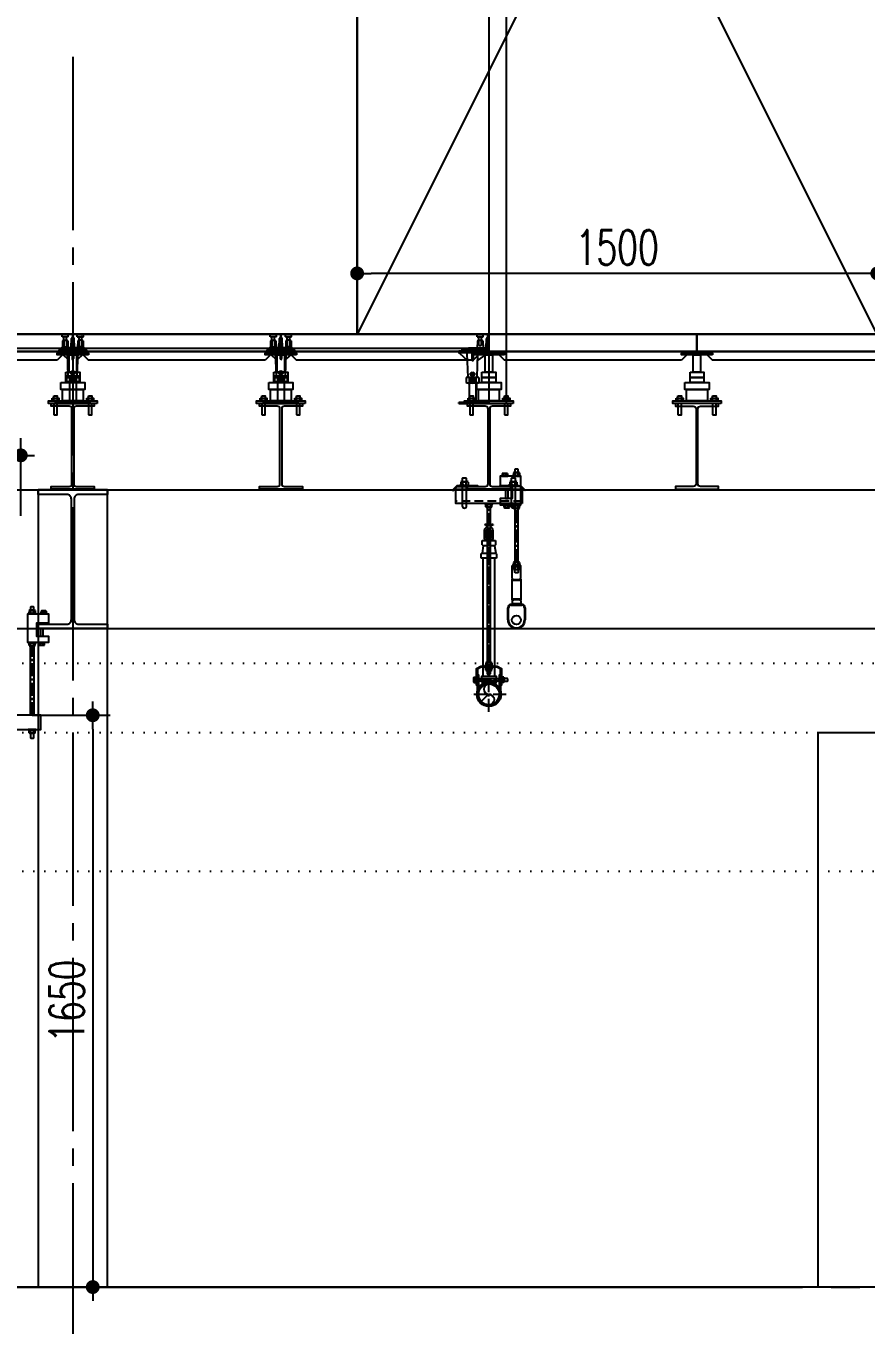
# Model space of a CAD drawing. Header units: millimetres. Extents: x -192235 to 515711, y 45168 to 947868.
# Drawn here: x 164665 to 167088, y 463840 to 467589 of the extents above; entities that cross this region are included whole.
import ezdxf
from ezdxf.enums import TextEntityAlignment as Align

# ---------------------------------------------------------------- set-up
doc = ezdxf.new("R2010")
doc.units = ezdxf.units.MM
doc.header["$LTSCALE"] = 1000
doc.header["$PDMODE"] = 1
for name, pattern in [('CENTER2', [1.125, 0.75, -0.125, 0.125, -0.125]), ('DOT2', [3.175, 0, -3.175]), ('HIDDEN', [0.375, 0.25, -0.125]), ('TPH12-SEC-@20-1$0$CENTERK0', [0.65, 0.5, -0.05, 0.05, -0.05]), ('TPH12-SEC-@20-1$0$CENTERK5', [6.916, 6.667, -0.083, 0.083, -0.083])]:
    doc.linetypes.add(name, pattern=pattern)
for name, color, linetype in [('0-LEVEL LINE', 4, 'DOT2'), ('0-tool', 1, 'Continuous'), ('e-eq-TR', 130, 'Continuous'), ('FS-EQ', 10, 'Continuous'), ('FS-LINE', 10, 'Continuous'), ('FS-Support-1', 2, 'Continuous'), ('LED-Light-L25', 7, 'Continuous'), ('LIGHTING', 2, 'Continuous'), ('LIGHTING-W', 7, 'Continuous'), ('M-DIM', 1, 'Continuous'), ('MOVE-IN', 220, 'Continuous'), ('SM-SEC-Cm$0$SUPPORT', 2, 'Continuous'), ('SUPPORT', 2, 'Continuous'), ('TPH12-SEC-@20-1$0$H-SIN', 252, 'TPH12-SEC-@20-1$0$CENTERK5'), ('TPH12-SEC-@20-1$0$KABE1', 252, 'Continuous'), ('TPH12-SEC-@20-1$0$PT', 252, 'Continuous'), ('TPH12-SEC-@20-1$0$SIAGE1', 252, 'Continuous'), ('TPH12-SEC-@20-1$0$STEEL-NEDA', 252, 'Continuous'), ('TPH12-SEC-@20-1$0$STEEL2', 252, 'Continuous'), ('TPH12-SEC-@20-1$0$STEEL3', 252, 'Continuous'), ('TPH12-SEC-@20-1$0$フリーアクセス', 252, 'Continuous'), ('WY-J-D', 2, 'Continuous'), ('WY-J-U', 2, 'Continuous'), ('YCD-Xfa-Sec-24$0$Raised Floor', 1, 'Continuous')]:
    doc.layers.add(name, color=color, linetype=linetype)
doc.styles.add('aa-txt', font='simplex.shx', dxfattribs={"width": 0.7, "bigfont": 'chineset.shx'})
doc.styles.add('ROMAND', font='romand', dxfattribs={"height": 5})
doc.dimstyles.new('50-DIM', dxfattribs={"dimscale": 50, "dimtxt": 2, "dimasz": 0.8, "dimexe": 1, "dimexo": 1, "dimgap": 0.5, "dimtad": 1, "dimdec": 0, "dimdsep": 46, "dimtxsty": 'aa-txt', "dimblk": 'DOT', "dimcen": 5, "dimclrd": 256, "dimclre": 256, "dimclrt": 256, "dimadec": 0, "dimazin": 0, "dimtfac": 1, "dimtdec": 0, "dimtix": 1, "dimtmove": 2, "dimatfit": 3, "dimldrblk": 'DOT', "dimfxl": 1, "dimtolj": 1, "dimtzin": 0, "dimarcsym": 0})
doc.dimstyles.new('50-DIM-ct', dxfattribs={"dimscale": 50, "dimtxt": 2, "dimasz": 0.8, "dimexe": 1, "dimexo": 1, "dimgap": 0.5, "dimtad": 1, "dimdec": 0, "dimdsep": 46, "dimtxsty": 'aa-txt', "dimblk": 'DOT', "dimcen": 5, "dimclrd": 256, "dimclre": 256, "dimclrt": 256, "dimadec": 0, "dimazin": 0, "dimtfac": 1, "dimtdec": 0, "dimtix": 1, "dimtmove": 2, "dimatfit": 3, "dimldrblk": 'DOT', "dimfxl": 1, "dimtvp": 1, "dimtolj": 1, "dimtzin": 0, "dimarcsym": 0})

# ---------------------------------------------------------------- blocks, each defined once
blk = doc.blocks.new('TPH12-SEC-@20-1$0$ペデスタルA')
at = {"layer": 'TPH12-SEC-@20-1$0$フリーアクセス'}
for p, q in [((-30, 0), (-31, -1)), ((-14, 0), (-30, 0)), ((-13, -1), (-14, 0)), ((0, -10), (0, 0)), ((13, -1), (14, 0)), ((14, 0), (30, 0)), ((30, 0), (31, -1)), ((-31, -8), (-31, -1)), ((-13, -1), (-31, -1)), ((-13, -8), (-31, -8)), ((-29.6, -19.9), (-30, -38.5)), ((-27.6, -18), (-16.4, -18)), ((-26, -10.5), (-25.6, -10)), ((-26, -18), (-26, -10.5)), ((-26, -18), (-26, -36)), ((-26, -36), (-25.1, -36.9)), ((-25.6, -10), (-25.6, -8.4)), ((-25.1, -36.9), (-25.1, -40)), ((-25.1, -36.9), (-18.9, -36.9)), ((-18, -36), (-18.9, -36.9)), ((-18.9, -36.9), (-18.9, -40)), ((-18.5, -10), (-18.5, -8.4)), ((-18, -10.5), (-18.5, -10)), ((-18, -18), (-18, -10.5)), ((-18, -18), (-18, -36)), ((-14.4, -19.9), (-14, -38.5)), ((-13, -8), (-13, -1)), ((-4.7, -39), (-3.6, -12.9)), ((4.7, -39), (3.6, -12.9)), ((13, -8), (13, -1)), ((13, -1), (31, -1)), ((13, -8), (31, -8)), ((14.4, -19.9), (14, -38.5)), ((27.6, -18), (16.4, -18)), ((18, -10.5), (18.4, -10)), ((18, -18), (18, -10.5)), ((18, -18), (18, -36)), ((18, -36), (18.9, -36.9)), ((18.4, -10), (18.4, -8.4)), ((25.1, -36.9), (18.9, -36.9)), ((18.9, -36.9), (18.9, -40)), ((26, -36), (25.1, -36.9)), ((25.1, -36.9), (25.1, -40)), ((25.6, -10), (25.6, -8.4)), ((26, -10.5), (25.6, -10)), ((26, -18), (26, -10.5)), ((26, -18), (26, -36)), ((29.6, -19.9), (30, -38.5)), ((31, -8), (31, -1)), ((-40, -46), (-40, -49)), ((40, -46), (-40, -46)), ((-40, -47), (40, -47)), ((38, -51), (-38, -51)), ((-37.7, -51.2), (-15.1, -71.7)), ((35.5, -43), (-35.5, -43)), ((-35.5, -43), (-35.5, -45)), ((-35.5, -45), (-33.5, -45)), ((-33.5, -41), (-33.5, -45)), ((32.5, -40), (-32.5, -40)), ((32.5, -46), (-32.5, -46)), ((-24.1, -41), (-19.9, -41)), ((-13, -122), (-15.4, -52.9)), ((-15.3, -46), (-15.1, -44.2)), ((-15.3, -46), (-8.3, -46)), ((-9.4, -43.4), (-14.2, -43.4)), ((-8.3, -46), (-8.5, -44.2)), ((-2, -53), (-2, -71)), ((-1, -45), (-1, -43)), ((-1, -45), (1, -45)), ((1, -45), (1, -43)), ((2, -53), (2, -71)), ((13, -122), (15.4, -52.9)), ((38, -51), (15.1, -71.7)), ((24.1, -41), (19.9, -41)), ((33.5, -45), (33.5, -41)), ((35.5, -45), (33.5, -45)), ((35.5, -43), (35.5, -45)), ((40, -49), (40, -46)), ((8.7, -112), (-8.6, -112)), ((-5, -109.1), (0, -106.3)), ((-5, -114.9), (-5, -109.1)), ((0, -106.3), (5, -109.1)), ((5, -109.1), (5, -114.9)), ((-18.5, -122), (-18.5, -136.5)), ((18.5, -122), (-18.5, -122)), ((-15.9, -138), (-18.5, -136.5)), ((15.9, -138), (-15.9, -138)), ((-9.5, -122), (-9.5, -136.4)), ((-9.5, -138), (-9.5, -193.8)), ((-9, -130), (8.9, -130)), ((0, -117.8), (-5, -114.9)), ((-5, -127.1), (0, -124.3)), ((-5, -132.9), (-5, -127.1)), ((0, -135.8), (-5, -132.9)), ((5, -114.9), (0, -117.8)), ((0, -124.3), (5, -127.1)), ((5, -132.9), (0, -135.8)), ((5, -127.1), (5, -132.9)), ((9.5, -122), (9.5, -136.4)), ((9.5, -138), (9.5, -193.8)), ((15.9, -138), (18.5, -136.5)), ((18.5, -122), (18.5, -136.5)), ((-50, -200), (-50, -196.8)), ((-50, -196.8), (50, -196.8)), ((50, -200), (-50, -200)), ((-12.5, -196.8), (-9.5, -193.8)), ((9.5, -193.8), (-9.5, -193.8)), ((12.5, -196.8), (9.5, -193.8)), ((50, -200), (50, -196.8))]:
    blk.add_line(p, q, dxfattribs=at)
for centre in [(0, -112), (0, -130)]:
    blk.add_circle(centre, 4.98, dxfattribs=at)
for centre, radius, start, end in [((-27.6, -20), 2, 90, 178.5), ((-26, -8.4), 0.4, 0, 90), ((-18.1, -8.4), 0.4, 90, 180), ((-16.4, -20), 2, 1.5, 90), ((-0.6, -13), 3, 90, 177.5), ((0.6, -13), 3, 2.5, 90), ((16.4, -20), 2, 90, 178.5), ((18.1, -8.4), 0.4, 0, 90), ((25.9, -8.4), 0.4, 90, 180), ((27.6, -20), 2, 1.5, 90), ((-38, -49), 2, 180, 270), ((-38.4, -52), 1, 47.9554, 82.0191), ((-32.5, -41), 1, 90, 180), ((-32.5, -45), 1, 180, 270), ((-31.5, -38.5), 1.5, 270, 358.5), ((-24.1, -40), 1, 180.5, 270), ((-19.9, -40), 1, 270, 359.5), ((-17.4, -53), 2, 2, 90), ((-14.2, -44.3), 0.9, 90, 175), ((-15.7, -72.4), 1, 2, 47.9554), ((-12.5, -38.5), 1.5, 181.5, 270), ((-9.4, -44.3), 0.9, 5, 90), ((-5.7, -39), 1, 270, 357.5), ((-4, -53), 2, 0, 90), ((0, -71), 2, 180, 270), ((0, -71), 2, 270, 0), ((4, -53), 2, 90, 180), ((5.7, -39), 1, 182.5, 270), ((12.5, -38.5), 1.5, 270, 358.5), ((15.7, -72.4), 1, 132.0446, 178), ((17.4, -53), 2, 90, 178), ((19.9, -40), 1, 180.5, 270), ((24.1, -40), 1, 270, 359.5), ((31.5, -38.5), 1.5, 181.5, 270), ((32.5, -41), 1, 0, 90), ((32.5, -45), 1, 270, 0), ((38, -49), 2, 270, 0), ((-14, -131), 7.03, 270, 309.8217), ((0, -109.5), 28.5, 250.5288, 289.4712), ((14, -131), 7.03, 230.1783, 270)]:
    blk.add_arc(centre, radius, start, end, dxfattribs=at)
blk = doc.blocks.new('TPH12-SEC-@20-1$0$ペデスタルB')
at = {"layer": 'TPH12-SEC-@20-1$0$フリーアクセス'}
for p, q in [((-31, -1), (-30, 0)), ((-30, 0), (-14, 0)), ((-14, 0), (-13, -1)), ((-31, -1), (-13, -1)), ((-31, -8), (-31, -1)), ((-31, -8), (-13, -8)), ((-29.6, -19.9), (-30.4, -39)), ((-16.4, -18), (-27.6, -18)), ((-26, -10.5), (-25.5, -10)), ((-26, -32), (-26, -10.5)), ((-25, -33), (-26, -32)), ((-25.5, -10), (-25.5, -8.4)), ((-25, -33), (-19, -33)), ((-18, -32), (-19, -33)), ((-18.4, -10), (-18.4, -8.4)), ((-18, -10.5), (-18.4, -10)), ((-18, -32), (-18, -10.5)), ((-14.4, -19.9), (-13.6, -39)), ((-13, -8), (-13, -1)), ((-4.7, -39), (-3.6, -12.9)), ((0, -42.6), (0, 0)), ((0, 0), (3.2, 0)), ((0, -40), (0, -0.5)), ((3.2, 0), (3.2, -42.6)), ((-84, -49), (-84, -52)), ((3.2, -49), (-84, -49)), ((3.2, -50), (-84, -50)), ((1.2, -54), (-82.2, -54)), ((-81.7, -54.2), (-59.1, -74.7)), ((-3.2, -45.8), (-76.8, -45.8)), ((-76.8, -49), (-76.8, -45.8)), ((-76.8, -49), (-3.3, -49)), ((-57, -125), (-59.4, -55.9)), ((-46, -56), (-46, -74)), ((-42, -56), (-42, -74)), ((-31, -125), (-28.6, -55.9)), ((1.2, -54), (-28.9, -74.7)), ((3.2, -52), (3.2, -49)), ((-49, -112.1), (-44, -109.2)), ((-49, -117.9), (-49, -112.1)), ((-44, -109.2), (-39, -112.1)), ((-39, -112.1), (-39, -117.9)), ((-62.5, -125), (-62.5, -139.5)), ((-25.5, -125), (-62.5, -125)), ((-59.9, -141), (-62.5, -139.5)), ((-28.1, -141), (-59.9, -141)), ((-53.5, -125), (-53.5, -139.4)), ((-53.5, -141), (-53.5, -193.8)), ((-53, -133), (-35.1, -133)), ((-35.3, -115), (-52.6, -115)), ((-44, -120.7), (-49, -117.9)), ((-49, -130.1), (-44, -127.2)), ((-49, -135.9), (-49, -130.1)), ((-44, -138.7), (-49, -135.9)), ((-39, -117.9), (-44, -120.7)), ((-44, -127.2), (-39, -130.1)), ((-39, -135.9), (-44, -138.7)), ((-39, -130.1), (-39, -135.9)), ((-34.5, -125), (-34.5, -139.4)), ((-34.5, -141), (-34.5, -193.8)), ((-28.1, -141), (-25.5, -139.5)), ((-25.5, -125), (-25.5, -139.5)), ((-84, -200), (-84, -196.8)), ((3.2, -196.8), (-84, -196.8)), ((-84, -200), (3.2, -200)), ((-56.5, -196.8), (-53.5, -193.8)), ((-53.5, -193.8), (-34.5, -193.8)), ((-31.5, -196.8), (-34.5, -193.8)), ((3.2, -200), (3.2, -196.8))]:
    blk.add_line(p, q, dxfattribs=at)
blk.add_lwpolyline([(-4, -40), (-56, -40), (-56, -46), (-4, -46)], close=True, dxfattribs=at)
for centre in [(-44, -115), (-44, -133)]:
    blk.add_circle(centre, 4.98, dxfattribs=at)
for centre, radius, start, end in [((-27.6, -20), 2, 90, 177.5), ((-25.9, -8.4), 0.4, 0, 90), ((-18, -8.4), 0.4, 90, 180), ((-16.4, -20), 2, 2.5, 90), ((-0.6, -13), 3, 90, 177.5), ((-82, -52), 2, 180, 270), ((-82.4, -55), 1, 47.9554, 82.0191), ((-72.5, -75.4), 1, 2, 47.9554), ((-61.4, -56), 2, 2, 90), ((-48, -56), 2, 0, 90), ((-44, -74), 2, 180, 270), ((-44, -74), 2, 270, 0), ((-40, -56), 2, 90, 180), ((-31.4, -39), 1, 270, 357.5), ((-28.3, -75.4), 1, 132.0446, 178), ((-26.6, -56), 2, 90, 178), ((-12.6, -39), 1, 182.5, 270), ((-5.7, -39), 1, 270, 357.5), ((-3.2, -42.6), 3.2, 270, 0), ((-3.2, -42.6), 6.4, 270, 0), ((1.2, -52), 2, 270, 0), ((-58, -134), 7.03, 270, 309.8217), ((-44, -112.5), 28.5, 250.5288, 289.4712), ((-30, -134), 7.03, 230.1783, 270)]:
    blk.add_arc(centre, radius, start, end, dxfattribs=at)
blk = doc.blocks.new('TPH12-SEC-@20-1')
at = {"layer": 'DEFPOINTS', "linetype": 'TPH12-SEC-@20-1$0$CENTERK0'}
blk.add_line((164800, 467500), (164800, 462400), dxfattribs=at)
at = {"layer": 'TPH12-SEC-@20-1$0$H-SIN'}
for p, q in [((83854.8, 466700), (201769.6, 466700)), ((84160.9, 463950), (201769.6, 463950))]:
    blk.add_line(p, q, dxfattribs=at)
at = {"layer": 'TPH12-SEC-@20-1$0$KABE1'}
blk.add_line((190390, 463950), (99610, 463950), dxfattribs=at)
at = {"layer": 'TPH12-SEC-@20-1$0$PT'}
for p, q in [((166000, 471200), (166000, 466500)), ((166050, 471200), (166050, 466500))]:
    blk.add_line(p, q, dxfattribs=at)
at = {"layer": 'TPH12-SEC-@20-1$0$SIAGE1'}
blk.add_line((166000, 466700), (162400, 466700), dxfattribs=at)
at = {"layer": 'TPH12-SEC-@20-1$0$STEEL-NEDA'}
for points in [[(164738, 466500), (164862, 466500), (164862, 466492), (164810.5, 466492, 0.414214), (164802.5, 466484), (164802.5, 466268, 0.414214), (164810.5, 466260), (164862, 466260), (164862, 466252), (164738, 466252), (164738, 466260), (164789.5, 466260, 0.414214), (164797.5, 466268), (164797.5, 466484, 0.414214), (164789.5, 466492), (164738, 466492)], [(165338, 466500), (165462, 466500), (165462, 466492), (165410.5, 466492, 0.414214), (165402.5, 466484), (165402.5, 466268, 0.414214), (165410.5, 466260), (165462, 466260), (165462, 466252), (165338, 466252), (165338, 466260), (165389.5, 466260, 0.414214), (165397.5, 466268), (165397.5, 466484, 0.414214), (165389.5, 466492), (165338, 466492)], [(165938, 466500), (166062, 466500), (166062, 466492), (166010.5, 466492, 0.414214), (166002.5, 466484), (166002.5, 466268, 0.414214), (166010.5, 466260), (166062, 466260), (166062, 466252), (165938, 466252), (165938, 466260), (165989.5, 466260, 0.414214), (165997.5, 466268), (165997.5, 466484, 0.414214), (165989.5, 466492), (165938, 466492)], [(166662, 466500), (166538, 466500), (166538, 466492), (166589.5, 466492, -0.414214), (166597.5, 466484), (166597.5, 466268, -0.414214), (166589.5, 466260), (166538, 466260), (166538, 466252), (166662, 466252), (166662, 466260), (166610.5, 466260, -0.414214), (166602.5, 466268), (166602.5, 466484, -0.414214), (166610.5, 466492), (166662, 466492)]]:
    blk.add_lwpolyline(points, format="xyb", close=True, dxfattribs=at)
at = {"layer": 'TPH12-SEC-@20-1$0$STEEL2'}
blk.add_lwpolyline([(164700, 466250), (164900, 466250), (164900, 466237), (164817, 466237, 0.414214), (164804, 466224), (164804, 465876, 0.414214), (164817, 465863), (164900, 465863), (164900, 465850), (164700, 465850), (164700, 465863), (164783, 465863, 0.414214), (164796, 465876), (164796, 466224, 0.414214), (164783, 466237), (164700, 466237)], format="xyb", close=True, dxfattribs=at)
at = {"layer": 'TPH12-SEC-@20-1$0$STEEL3'}
for p, q in [((160000, 466250), (175000, 466250)), ((160000, 465850), (175000, 465850))]:
    blk.add_line(p, q, dxfattribs=at)
blk.add_lwpolyline([(164700, 463950), (164900, 463950), (164900, 466250), (164700, 466250)], close=True, dxfattribs=at)
at = {"layer": 'TPH12-SEC-@20-1$0$フリーアクセス'}
blk.add_line((165996.8, 466658), (162400, 466658), dxfattribs=at)
for name, p in [('TPH12-SEC-@20-1$0$ペデスタルA', (164800, 466700)), ('TPH12-SEC-@20-1$0$ペデスタルA', (165400, 466700)), ('TPH12-SEC-@20-1$0$ペデスタルB', (165996.8, 466699.5))]:
    blk.add_blockref(name, p, dxfattribs=at)
blk = doc.blocks.new('_Dot')
at = {"color": 0, "linetype": 'ByBlock', "lineweight": -2}
blk.add_line((-0.5, 0), (-1, 0), dxfattribs=at)
at = {"color": 0, "linetype": 'ByBlock', "const_width": 0.5}
blk.add_lwpolyline([(-0.25, 0, 1), (0.25, 0, 1)], format="xyb", close=True, dxfattribs=at)
blk = doc.blocks.new('*D64')
at = {"layer": 'DEFPOINTS', "color": 0, "transparency": 16777216}
for p in [(165620, 467100), (167120, 467100), (165620, 466875)]:
    blk.add_point(p, dxfattribs=at)
at = {"layer": 'MOVE-IN', "lineweight": -2, "transparency": 16777216}
for p, q in [((165620, 467050), (165620, 466825)), ((167120, 467050), (167120, 466825)), ((167080, 466875), (165660, 466875))]:
    blk.add_line(p, q, dxfattribs=at)
at = {"layer": 'MOVE-IN', "lineweight": -2, "transparency": 16777216, "xscale": 40, "yscale": 40, "zscale": 40, "rotation": 180}
blk.add_blockref('_Dot', (165620, 466875), dxfattribs=at)
at = {"layer": 'MOVE-IN', "lineweight": -2, "transparency": 16777216, "xscale": 40, "yscale": 40, "zscale": 40}
blk.add_blockref('_Dot', (167120, 466875), dxfattribs=at)
at = {"layer": 'MOVE-IN', "transparency": 16777216, "insert": (166370, 466950), "char_height": 100, "attachment_point": 5, "style": 'aa-txt'}
blk.add_mtext('\\A1;1500', dxfattribs=at)
blk = doc.blocks.new('DOT')
at = {"color": 0}
blk.add_line((-1, 0), (1, 0), dxfattribs=at)
at = {"color": 3, "const_width": 0.5}
blk.add_lwpolyline([(-0.25, 0, 1), (0.25, 0, 1)], format="xyb", close=True, dxfattribs=at)
blk = doc.blocks.new('SP-H-1')
at = {"layer": 'FS-EQ'}
for p, q in [((-1.25, 5.5), (-1.25, 8.29)), ((-1.24, 8.35), (-0.45, 9.3)), ((-1.02, 6.2), (-1.24, 8.25)), ((-1.21, 9.66), (-1.21, 9.57)), ((-1.21, 9.66), (-1.13, 9.66)), ((-1.21, 9.57), (-1.13, 9.57)), ((-1.13, 9.66), (-1.13, 9.57)), ((-1.13, 9.63), (-1.13, 9.57)), ((-0.99, 9.62), (-0.77, 9.61)), ((-0.99, 9.62), (-0.99, 9.53)), ((-0.99, 9.53), (-0.77, 9.52)), ((-0.9, 8.07), (-0.9, 6.2)), ((-0.83, 9.7), (0.83, 9.7)), ((-0.3, 8.55), (-0.79, 7.9)), ((-0.77, 9.61), (-0.77, 9.52)), ((-0.62, 9.61), (-0.35, 9.61)), ((-0.62, 9.61), (-0.62, 9.52)), ((-0.62, 9.52), (-0.35, 9.52)), ((-0.35, 9.61), (-0.35, 9.52)), ((-0.32, 8.6), (0.32, 8.6)), ((-0.3, 8.55), (0.3, 8.55)), ((-0.25, 8.16), (-0.25, 6.4)), ((-0.14, 9.6), (-0.13, 9.66)), ((-0.14, 9.61), (0.14, 9.61)), ((-0.14, 9.61), (-0.14, 9.52)), ((-0.14, 9.52), (0.14, 9.52)), ((0.14, 9.6), (0.13, 9.66)), ((0.14, 9.61), (0.14, 9.52)), ((0.25, 8.16), (0.25, 6.4)), ((0.3, 8.55), (0.79, 7.9)), ((0.35, 9.61), (0.35, 9.52)), ((0.62, 9.61), (0.35, 9.61)), ((0.62, 9.52), (0.35, 9.52)), ((1.24, 8.35), (0.45, 9.3)), ((0.62, 9.61), (0.62, 9.52)), ((0.99, 9.62), (0.77, 9.61)), ((0.77, 9.61), (0.77, 9.52)), ((0.99, 9.53), (0.77, 9.52)), ((0.9, 8.1), (0.9, 6.2)), ((0.99, 9.62), (0.99, 9.53)), ((1.03, 6.2), (1.24, 8.25)), ((1.13, 9.66), (1.13, 9.57)), ((1.22, 9.66), (1.13, 9.66)), ((1.13, 9.63), (1.13, 9.57)), ((1.22, 9.57), (1.13, 9.57)), ((1.22, 9.66), (1.22, 9.57)), ((1.22, 9.6), (1.22, 9.57)), ((1.25, 5.5), (1.25, 8.29)), ((-1.9, 5.1), (1.9, 5.1)), ((-1.25, 5.5), (1.25, 5.5)), ((-1.02, 6.2), (1.03, 6.2)), ((-0.6, 5.5), (-0.6, 6.4)), ((-0.6, 6.4), (0.6, 6.4)), ((0.6, 5.5), (0.6, 6.4))]:
    blk.add_line(p, q, dxfattribs=at)
for centre, radius, start, end in [((-1.11, 8.29), 0.139, 157.0298, 197.1193), ((-0.93, 8.75), 0.955, 84.0829, 107.6622), ((-0.92, 9.1), 0.592, 87.634, 110.8646), ((-0.74, 9.01), 0.681, 107.7143, 125.0736), ((-0.75, 9.26), 0.433, 91.8537, 123.1257), ((-0.51, 7.64), 0.388, 136.5249, 182.9908), ((-0.83, 9.35), 0.347, 78.6251, 99.8563), ((-0.49, 9.38), 0.315, 104.4487, 153.9759), ((-0.6, 9.46), 0.226, 88.1263, 139.7268), ((-0.46, 9.49), 0.204, 100.0382, 141.9173), ((-0.56, 8.91), 0.784, 84.9677, 92.2638), ((2.27, 9.44), 2.72, 178.7323, 199.1653), ((-0.26, 9.6), 0.0861, 105.0543, 169.5675), ((-0.09, 9.48), 0.262, 131.7568, 170.5499), ((-0.23, 9.53), 0.161, 53.7998, 110.9693), ((-0.21, 9.56), 0.123, 53.4161, 115.819), ((0, 8.12), 0.254, 10.4828, 169.5172), ((-0.03, 8.43), 0.184, 139.0501, 221.9684), ((0.23, 9.53), 0.161, 69.0307, 126.2002), ((0.21, 9.56), 0.123, 64.181, 126.5839), ((0.03, 8.43), 0.184, 318.6569, 40.9499), ((0.09, 9.48), 0.262, 9.4501, 48.2432), ((0.26, 9.6), 0.0861, 10.4325, 74.9457), ((-2.27, 9.44), 2.72, 340.8347, 1.2677), ((0.56, 8.91), 0.784, 87.7362, 95.0323), ((0.46, 9.49), 0.204, 38.0827, 79.9618), ((0.49, 9.38), 0.315, 26.0241, 75.5513), ((0.6, 9.46), 0.226, 40.2732, 91.8737), ((0.83, 9.35), 0.347, 80.1437, 101.3749), ((0.75, 9.26), 0.433, 56.8743, 88.1463), ((0.51, 7.64), 0.388, 357.0092, 43.4751), ((0.93, 8.75), 0.955, 72.3378, 95.9171), ((0.92, 9.1), 0.592, 69.1354, 92.366), ((0.74, 9.01), 0.681, 54.9264, 72.2857), ((1.11, 8.29), 0.139, 342.8807, 22.9702), ((-1.24, 5.27), 0.303, 326.9119, 50.7686), ((1.33, 5.25), 0.371, 138.0713, 204.2482)]:
    blk.add_arc(centre, radius, start, end, dxfattribs=at)
at = {"layer": 'FS-LINE'}
for p, q in [((-1.9, 3.85), (-1.9, 5.1)), ((-1.9, 5.1), (1.9, 5.1)), ((-1.9, 3.85), (-1.65, 3.6)), ((1.9, 3.85), (1.65, 3.6)), ((1.9, 5.1), (1.9, 3.85)), ((-2.2, 1.25), (-1.95, 1.5)), ((-2.2, 0), (-2.2, 1.25)), ((2.2, 0), (-2.2, 0)), ((-1.65, 3.6), (-1.95, 1.5)), ((1.65, 3.6), (1.95, 1.5)), ((2.2, 1.25), (1.95, 1.5)), ((2.2, 1.25), (2.2, 0))]:
    blk.add_line(p, q, dxfattribs=at)
for points in [[(-1.95, 1.5), (1.95, 1.5)], [(1.65, 3.6), (-1.65, 3.6)]]:
    blk.add_lwpolyline(points, dxfattribs=at)
at = {"layer": 'FS-EQ', "style": 'ROMAND'}
blk.add_text('V27', height=0.35, rotation=180, dxfattribs=at).set_placement((0.01, 5.84), align=Align.MIDDLE)
blk = doc.blocks.new('Nut-M10')
for p, q in [((-10.9, 1.5), (-10.9, 0.5)), ((-8.7, 2.8), (-10.6, 2)), ((-10.4, 2), (10.4, 2)), ((-10.4, 0), (10.4, 0)), ((-8.7, 9.2), (-8.7, 2.8)), ((6.5, 10), (-6.5, 10)), ((-4.3, 9.2), (-4.3, 2.8)), ((4.3, 2.8), (4.3, 9.2)), ((8.7, 9.2), (8.7, 2.8)), ((8.7, 2.8), (10.6, 2)), ((10.9, 1.5), (10.9, 0.5))]:
    blk.add_line(p, q)
for centre, radius, start, end in [((-10.4, 1.5), 0.5, 90, 180), ((-10.4, 0.5), 0.5, 180, 270), ((-6.5, 6.7), 3.33, 49.441, 130.559), ((-6.5, 5.3), 3.33, 229.441, 310.559), ((0, -2.1), 12.1, 69.065, 110.935), ((0, 14.1), 12.1, 249.065, 290.935), ((6.5, 6.7), 3.33, 49.441, 130.559), ((6.5, 5.3), 3.33, 229.441, 310.559), ((10.4, 1.5), 0.5, 0, 90), ((10.4, 0.5), 0.5, 270, 0)]:
    blk.add_arc(centre, radius, start, end)
blk = doc.blocks.new('Nut-M8')
for p, q in [((-8.9, 1.2), (-8.9, 0.4)), ((-7.5, 2.2), (-8.7, 1.5)), ((-8.5, 1.6), (8.6, 1.6)), ((-8.5, 0), (8.6, 0)), ((-7.5, 7.3), (-7.5, 2.2)), ((5.6, 8), (-5.6, 8)), ((-3.8, 7.3), (-3.8, 2.2)), ((3.8, 2.2), (3.8, 7.3)), ((7.5, 7.3), (7.5, 2.2)), ((7.5, 2.2), (8.7, 1.5)), ((9, 1.2), (9, 0.4))]:
    blk.add_line(p, q)
for centre, radius, start, end in [((-8.5, 1.2), 0.4, 90, 180), ((-8.5, 0.4), 0.4, 180, 270), ((-5.6, 5), 3.03, 51.7868, 128.2132), ((-5.6, 4.6), 3.03, 231.7868, 308.2132), ((0, -3.2), 11.2, 70.3471, 109.6529), ((0, 12.8), 11.2, 250.3471, 289.6529), ((5.6, 5), 3.03, 51.7868, 128.2132), ((5.6, 4.6), 3.03, 231.7868, 308.2132), ((8.6, 1.2), 0.4, 0, 90), ((8.6, 0.4), 0.4, 270, 0)]:
    blk.add_arc(centre, radius, start, end)
blk = doc.blocks.new('Nut-M12')
for p, q in [((-13, 1.8), (-13, 0.6)), ((-10.4, 3.3), (-12.6, 2.3)), ((-12.4, 2.4), (12.4, 2.4)), ((-12.4, 0), (12.4, 0)), ((-10.4, 11), (-10.4, 3.3)), ((7.8, 12), (-7.8, 12)), ((-5.2, 11), (-5.2, 3.3)), ((5.2, 3.3), (5.2, 11)), ((10.4, 11), (10.4, 3.3)), ((10.4, 3.3), (12.6, 2.3)), ((13, 1.8), (13, 0.6))]:
    blk.add_line(p, q)
for centre, radius, start, end in [((-12.4, 1.8), 0.6, 90, 180), ((-12.4, 0.6), 0.6, 180, 270), ((-7.8, 8), 4.03, 49.8296, 130.1704), ((-7.8, 6.4), 4.03, 229.8296, 310.1704), ((0, -2.7), 14.7, 69.2784, 110.7216), ((0, 17.1), 14.7, 249.2784, 290.7216), ((7.8, 8), 4.03, 49.8296, 130.1704), ((7.8, 6.4), 4.03, 229.8296, 310.1704), ((12.4, 1.8), 0.6, 0, 90), ((12.4, 0.6), 0.6, 270, 0)]:
    blk.add_arc(centre, radius, start, end)
blk = doc.blocks.new('FS-L25-1')
at = {"layer": 'FS-LINE'}
h = blk.add_hatch(dxfattribs=at)
h.set_pattern_fill('ANSI31', color=1, scale=15, style=0)
h.set_pattern_definition([(45, (139828.326, 401638.76), (-33.67596, 33.67596), [])])
edge = h.paths.add_edge_path()
edge.add_arc((175600, 465660.2), 30.2, 90, 270)
edge.add_arc((175600, 465645.1), 15.1, 270, 450)
edge.add_arc((175600, 465675.2), 15.1, 90, 270, ccw=False)
at = {"layer": 'FS-LINE', "color": 1, "linetype": 'CENTER2', "ltscale": 0.05}
for p, q in [((175600, 465710.3), (175600, 466150)), ((175600, 465610), (175600, 465710.3)), ((175650.2, 465660.2), (175549.8, 465660.2))]:
    blk.add_line(p, q, dxfattribs=at)
at = {"layer": 'FS-LINE'}
for p, q in [((175583.3, 465711.5), (175583.3, 466053)), ((175616.7, 465711.5), (175616.7, 466053)), ((175583.3, 465695.5), (175580.3, 465689)), ((175616.7, 465695.5), (175619.7, 465689))]:
    blk.add_line(p, q, dxfattribs=at)
blk.add_lwpolyline([(175600, 465690.3, 1), (175600, 465660.2, -1), (175600, 465630, -1)], format="xyb", close=True, dxfattribs=at)
blk.add_lwpolyline([(175578.5, 465695.5), (175621.5, 465695.5), (175621.5, 465711.5), (175578.5, 465711.5)], close=True, dxfattribs=at)
for radius in [35, 30.2]:
    blk.add_circle((175600, 465660.2), radius, dxfattribs=at)
at = {"layer": 'FS-Support-1', "linetype": 'HIDDEN', "ltscale": 0.1}
blk.add_line((175695.5, 466217.7), (175504.5, 466217.7), dxfattribs=at)
at = {"layer": 'FS-Support-1', "linetype": 'CENTER2', "ltscale": 0.05}
blk.add_line((175600, 465752), (175600, 466200.7), dxfattribs=at)
at = {"layer": 'FS-Support-1'}
for points in [[(175496.5, 466248), (175508.5, 466260), (175568.5, 466260), (175568.5, 466262), (175507.7, 466262), (175495.1, 466249.4), (175496.5, 466248)], [(175703.5, 466248), (175691.5, 466260), (175631.5, 466260), (175631.5, 466262), (175692.3, 466262), (175704.9, 466249.4), (175703.5, 466248)]]:
    blk.add_lwpolyline(points, dxfattribs=at)
at = {"layer": 'FS-Support-1', "ltscale": 0.1}
blk.add_lwpolyline([(175695.5, 466210.7), (175504.5, 466210.7), (175504.5, 466252), (175695.5, 466252)], close=True, dxfattribs=at)
at = {"layer": 'FS-Support-1'}
for points in [[(175535.8, 466204.3), (175535.8, 466260), (175523.1, 466260), (175523.1, 466204.3, 1)], [(175676.8, 466204.3), (175676.8, 466260), (175664.1, 466260), (175664.1, 466204.3, 1)]]:
    blk.add_lwpolyline(points, format="xyb", close=True, dxfattribs=at)
blk.add_lwpolyline([(175595.2, 465752), (175604.8, 465752), (175604.8, 466200.7), (175595.2, 466200.7)], close=True, dxfattribs=at)
at = {"layer": 'SUPPORT', "linetype": 'CENTER2', "ltscale": 0.05}
blk.add_line((175569.8, 465702), (175630.2, 465702), dxfattribs=at)
at = {"layer": 'SUPPORT'}
for points in [[(175524.1, 466284), (175523.1, 466283), (175523.1, 466274), (175535.8, 466274), (175535.8, 466283), (175534.8, 466284)], [(175665.1, 466284), (175664.1, 466283), (175664.1, 466274), (175676.8, 466274), (175676.8, 466283), (175675.8, 466284)], [(175622.8, 465739), (175577.2, 465739), (175566.8, 465733), (175566.8, 465687), (175563.8, 465687), (175563.8, 465734.7), (175576.4, 465742), (175623.6, 465742), (175636.2, 465734.7), (175636.2, 465687), (175633.2, 465687), (175633.2, 465733)], [(175603.8, 465719), (175604.8, 465720), (175604.8, 465729), (175595.2, 465729), (175595.2, 465720), (175596.2, 465719)], [(175569.8, 465698.1), (175569.8, 465706), (175630.2, 465706), (175630.2, 465698.1)], [(175654.2, 465705), (175653.2, 465706), (175644.2, 465706), (175644.2, 465698.1), (175653.2, 465698.1), (175654.2, 465699.1)]]:
    blk.add_lwpolyline(points, close=True, dxfattribs=at)
blk.add_lwpolyline([(175633.2, 465660.2, -1), (175566.8, 465660.2), (175566.8, 465717), (175569.8, 465717), (175569.8, 465660.2, 1), (175630.2, 465660.2), (175630.2, 465717), (175633.2, 465717)], format="xyb", close=True, dxfattribs=at)
at = {"layer": 'FS-LINE', "xscale": 10, "yscale": 10, "zscale": 10}
blk.add_blockref('SP-H-1', (175600, 466053), dxfattribs=at)
at = {"layer": 'SUPPORT'}
for name, p in [('Nut-M12', (175529.5, 466262)), ('Nut-M12', (175670.5, 466262)), ('Nut-M10', (175600, 465742))]:
    blk.add_blockref(name, p, dxfattribs=at)
for name, p, rotation in [('Nut-M10', (175600, 466210.7), 180), ('Nut-M10', (175600, 465739), 180), ('Nut-M8', (175563.8, 465702), 90), ('Nut-M8', (175636.2, 465702), 270)]:
    blk.add_blockref(name, p, dxfattribs=dict(at, rotation=rotation))
blk = doc.blocks.new('SP-L25-25')
at = {"layer": 'FS-LINE'}
blk.add_blockref('FS-L25-1', (-9600, 0), dxfattribs=at)
blk = doc.blocks.new('HG-S-l')
blk.add_lwpolyline([(-1.63, 5), (-1.73, 4.9), (-1.73, 4), (-0.77, 4), (-0.77, 4.9), (-0.87, 5)], close=True)
blk.add_lwpolyline([(0.5, 0.3), (0, 0.3), (0, -3.5), (3.5, -3.5), (3.5, -5.3), (-2.5, -5.3), (-2.5, 3), (3.5, 3), (3.5, 0.3), (0.5, 0.3), (0.5, 0), (3.5, 0), (3.5, 0.3)])
at = {"xscale": 0.1, "yscale": 0.1, "zscale": 0.1}
for name, p in [('Nut-M10', (-1.25, 3)), ('Nut-M8', (2.1, 3))]:
    blk.add_blockref(name, p, dxfattribs=at)
at = {"xscale": 0.1, "yscale": 0.1, "zscale": 0.1, "rotation": 180}
for name, p in [('Nut-M10', (-1.25, -5.3)), ('Nut-M8', (1.55, -5.3))]:
    blk.add_blockref(name, p, dxfattribs=at)
blk = doc.blocks.new('*D290')
at = {"layer": 'DEFPOINTS', "color": 0, "transparency": 16777216}
for p in [(164632.5, 465600), (164632.5, 463950), (164857.5, 463950)]:
    blk.add_point(p, dxfattribs=at)
at = {"layer": 'M-DIM', "lineweight": -2, "transparency": 16777216}
for p, q in [((164682.5, 465600), (164907.5, 465600)), ((164857.5, 465560), (164857.5, 463990)), ((164682.5, 463950), (164907.5, 463950))]:
    blk.add_line(p, q, dxfattribs=at)
at = {"layer": 'M-DIM', "lineweight": -2, "transparency": 16777216, "xscale": 40, "yscale": 40, "zscale": 40}
for p, rotation in [((164857.5, 465600), 90), ((164857.5, 463950), 270)]:
    blk.add_blockref('DOT', p, dxfattribs=dict(at, rotation=rotation))
at = {"layer": 'M-DIM', "transparency": 16777216, "insert": (164782.5, 464775), "char_height": 100, "attachment_point": 5, "rotation": 90, "style": 'aa-txt'}
blk.add_mtext('\\A1;1650', dxfattribs=at)
blk = doc.blocks.new('*D291')
at = {"layer": 'DEFPOINTS', "color": 0, "transparency": 16777216}
for p in [(163750, 466350), (163750, 466125), (164650, 466125)]:
    blk.add_point(p, dxfattribs=at)
at = {"layer": 'M-DIM', "lineweight": -2, "transparency": 16777216}
for p, q in [((163750, 466175), (163750, 466400)), ((164650, 466175), (164650, 466400)), ((164610, 466350), (163790, 466350))]:
    blk.add_line(p, q, dxfattribs=at)
at = {"layer": 'M-DIM', "lineweight": -2, "transparency": 16777216, "xscale": 40, "yscale": 40, "zscale": 40, "rotation": 180}
blk.add_blockref('DOT', (163750, 466350), dxfattribs=at)
at = {"layer": 'M-DIM', "lineweight": -2, "transparency": 16777216, "xscale": 40, "yscale": 40, "zscale": 40}
blk.add_blockref('DOT', (164650, 466350), dxfattribs=at)
at = {"layer": 'M-DIM', "transparency": 16777216, "insert": (164200, 466425), "char_height": 100, "attachment_point": 5, "style": 'aa-txt'}
blk.add_mtext('\\A1;900', dxfattribs=at)
blk = doc.blocks.new('YCD-Xfa-Sec-24')
at = {"layer": 'YCD-Xfa-Sec-24$0$Raised Floor'}
for points in [[(543400, 396700), (542800, 396700), (542800, 396650), (543400, 396650)], [(544000, 396700), (543400, 396700), (543400, 396650), (544000, 396650)], [(544600, 396700), (544000, 396700), (544000, 396650), (544600, 396650)], [(545200, 396700), (544600, 396700), (544600, 396650), (545200, 396650)], [(545800, 396700), (545200, 396700), (545200, 396650), (545800, 396650)], [(542845, 396625), (543355, 396625), (543380, 396650), (542820, 396650)], [(543355, 396650), (543445, 396650), (543445, 396645), (543355, 396645)], [(543355, 396640), (543445, 396640), (543445, 396645), (543355, 396645)], [(543410.5, 396640), (543389.5, 396640), (543389.5, 396590), (543410.5, 396590)], [(543445, 396625), (543955, 396625), (543980, 396650), (543420, 396650)], [(543955, 396650), (544045, 396650), (544045, 396645), (543955, 396645)], [(543955, 396640), (544045, 396640), (544045, 396645), (543955, 396645)], [(544010.5, 396640), (543989.5, 396640), (543989.5, 396590), (544010.5, 396590)], [(544045, 396625), (544555, 396625), (544580, 396650), (544020, 396650)], [(544555, 396650), (544645, 396650), (544645, 396645), (544555, 396645)], [(544555, 396640), (544645, 396640), (544645, 396645), (544555, 396645)], [(544610.5, 396640), (544589.5, 396640), (544589.5, 396590), (544610.5, 396590)], [(544645, 396625), (545155, 396625), (545180, 396650), (544620, 396650)], [(545155, 396650), (545245, 396650), (545245, 396645), (545155, 396645)], [(545155, 396640), (545245, 396640), (545245, 396645), (545155, 396645)], [(545210.5, 396640), (545189.5, 396640), (545189.5, 396590), (545210.5, 396590)], [(545245, 396625), (545755, 396625), (545780, 396650), (545220, 396650)], [(543435, 396560), (543365, 396560), (543365, 396540), (543435, 396540)], [(543420, 396590), (543380, 396590), (543380, 396575), (543420, 396575)], [(543420, 396575), (543380, 396575), (543380, 396560), (543420, 396560)], [(544035, 396560), (543965, 396560), (543965, 396540), (544035, 396540)], [(544020, 396590), (543980, 396590), (543980, 396575), (544020, 396575)], [(544020, 396575), (543980, 396575), (543980, 396560), (544020, 396560)], [(544635, 396560), (544565, 396560), (544565, 396540), (544635, 396540)], [(544620, 396590), (544580, 396590), (544580, 396575), (544620, 396575)], [(544620, 396575), (544580, 396575), (544580, 396560), (544620, 396560)], [(545235, 396560), (545165, 396560), (545165, 396540), (545235, 396540)], [(545220, 396590), (545180, 396590), (545180, 396575), (545220, 396575)], [(545220, 396575), (545180, 396575), (545180, 396560), (545220, 396560)], [(543355, 396522), (543345, 396522), (543345, 396507), (543355, 396507)], [(543430, 396540), (543370, 396540), (543370, 396507), (543430, 396507)], [(543455, 396522), (543445, 396522), (543445, 396507), (543455, 396507)], [(543955, 396522), (543945, 396522), (543945, 396507), (543955, 396507)], [(544030, 396540), (543970, 396540), (543970, 396507), (544030, 396507)], [(544055, 396522), (544045, 396522), (544045, 396507), (544055, 396507)], [(544555, 396522), (544545, 396522), (544545, 396507), (544555, 396507)], [(544630, 396540), (544570, 396540), (544570, 396507), (544630, 396507)], [(544655, 396522), (544645, 396522), (544645, 396507), (544655, 396507)], [(545155, 396522), (545145, 396522), (545145, 396507), (545155, 396507)], [(545230, 396540), (545170, 396540), (545170, 396507), (545230, 396507)], [(545255, 396522), (545245, 396522), (545245, 396507), (545255, 396507)], [(543330, 396500), (543470, 396500), (543470, 396507), (543330, 396507)], [(543360, 396515), (543340, 396515), (543340, 396507), (543360, 396507)], [(543355, 396467), (543345, 396467), (543345, 396500), (543355, 396500)], [(543460, 396515), (543440, 396515), (543440, 396507), (543460, 396507)], [(543455, 396467), (543445, 396467), (543445, 396500), (543455, 396500)], [(543930, 396500), (544070, 396500), (544070, 396507), (543930, 396507)], [(543960, 396515), (543940, 396515), (543940, 396507), (543960, 396507)], [(543955, 396467), (543945, 396467), (543945, 396500), (543955, 396500)], [(544060, 396515), (544040, 396515), (544040, 396507), (544060, 396507)], [(544055, 396467), (544045, 396467), (544045, 396500), (544055, 396500)], [(544530, 396500), (544670, 396500), (544670, 396507), (544530, 396507)], [(544560, 396515), (544540, 396515), (544540, 396507), (544560, 396507)], [(544555, 396467), (544545, 396467), (544545, 396500), (544555, 396500)], [(544660, 396515), (544640, 396515), (544640, 396507), (544660, 396507)], [(544655, 396467), (544645, 396467), (544645, 396500), (544655, 396500)], [(545130, 396500), (545270, 396500), (545270, 396507), (545130, 396507)], [(545160, 396515), (545140, 396515), (545140, 396507), (545160, 396507)], [(545155, 396467), (545145, 396467), (545145, 396500), (545155, 396500)], [(545260, 396515), (545240, 396515), (545240, 396507), (545260, 396507)], [(545255, 396467), (545245, 396467), (545245, 396500), (545255, 396500)]]:
    blk.add_lwpolyline(points, close=True, dxfattribs=at)
blk = doc.blocks.new('HG-S-r')
blk.add_lwpolyline([(0.87, 5), (0.77, 4.9), (0.77, 4), (1.73, 4), (1.73, 4.9), (1.63, 5)], close=True)
blk.add_lwpolyline([(-0.5, 0.3), (0, 0.3), (0, -3.5), (-3.5, -3.5), (-3.5, -5.3), (2.5, -5.3), (2.5, 3), (-3.5, 3), (-3.5, 0.3), (-0.5, 0.3), (-0.5, 0), (-3.5, 0), (-3.5, 0.3)])
at = {"xscale": 0.1, "yscale": 0.1, "zscale": 0.1}
for name, p in [('Nut-M8', (-2.1, 3)), ('Nut-M10', (1.25, 3))]:
    blk.add_blockref(name, p, dxfattribs=at)
at = {"xscale": 0.1, "yscale": 0.1, "zscale": 0.1, "rotation": 180}
for name, p in [('Nut-M8', (-1.55, -5.3)), ('Nut-M10', (1.25, -5.3))]:
    blk.add_blockref(name, p, dxfattribs=at)
blk = doc.blocks.new('WY-J-U')
at = {"layer": 'WY-J-U'}
for p, q in [((-12.5, 42), (12.5, 42)), ((-12.5, 4.5), (-12.5, 42)), ((-12.5, 40.5), (12.5, 40.5)), ((12.5, 4.5), (12.5, 42)), ((-12.5, 4.5), (-10.5, 4.5)), ((-12.5, 1.5), (12.5, 1.5)), ((-12.5, 0), (-12.5, 1.5)), ((-12.5, 0), (12.5, 0)), ((-10.5, 1.5), (-10.5, 4.5)), ((10.5, 1.5), (10.5, 4.5)), ((10.5, 4.5), (12.5, 4.5)), ((12.5, 0), (12.5, 1.5))]:
    blk.add_line(p, q, dxfattribs=at)
blk = doc.blocks.new('LED-38W-W')
blk.add_circle((0, -45), 13)
at = {"layer": 'LIGHTING-W'}
for p, q in [((-15, 0), (15, 0)), ((-25, -45), (-25, -10)), ((-23, -45), (-23, -10)), ((-15, -2), (15, -2)), ((23, -10), (23, -45)), ((25, -10), (25, -45))]:
    blk.add_line(p, q, dxfattribs=at)
for centre, radius, start, end in [((-15, -10), 10, 90, 180), ((15, -10), 10, 0, 90), ((-15, -10), 8, 90, 180), ((15, -10), 8, 0, 90), ((0, -45), 25, 180, 0), ((0, -45), 23, 180, 0)]:
    blk.add_arc(centre, radius, start, end, dxfattribs=at)
blk = doc.blocks.new('Wireway-27x60')
at = {"layer": 'LIGHTING'}
for p, q in [((-13.5, 57.5), (-13.5, -2.5)), ((-10.5, 57.5), (-13.5, 57.5)), ((-13.5, 55), (13.5, 55)), ((-10.5, 56.5), (-12.5, 56.5)), ((-12.5, 56.5), (-12.5, 55)), ((-10.5, 57.5), (-10.5, 56.5)), ((13.5, 57.5), (10.5, 57.5)), ((10.5, 56.5), (10.5, 57.5)), ((12.5, 56.5), (10.5, 56.5)), ((12.5, 55), (12.5, 56.5)), ((13.5, -2.5), (13.5, 57.5)), ((-13.5, 0), (13.5, 0)), ((-12.5, 0), (-12.5, -1.5)), ((12.5, -1.5), (12.5, 0)), ((-13.5, -2.5), (-10.5, -2.5)), ((-12.5, -1.5), (-10.5, -1.5)), ((-10.5, -1.5), (-10.5, -2.5)), ((10.5, -1.5), (12.5, -1.5)), ((10.5, -2.5), (10.5, -1.5)), ((10.5, -2.5), (13.5, -2.5))]:
    blk.add_line(p, q, dxfattribs=at)
blk = doc.blocks.new('WY-J-D')
at = {"layer": 'WY-J-D'}
for p, q in [((12.5, 0), (-12.5, 0)), ((-12.5, 0), (-12.5, -1.5)), ((12.5, -1.5), (-12.5, -1.5)), ((-12.5, -4.5), (-12.5, -15)), ((-10.5, -4.5), (-12.5, -4.5)), ((12.5, -13.5), (-12.5, -13.5)), ((12.5, -15), (-12.5, -15)), ((-10.5, -1.5), (-10.5, -4.5)), ((10.5, -1.5), (10.5, -4.5)), ((12.5, -4.5), (10.5, -4.5)), ((12.5, 0), (12.5, -1.5)), ((12.5, -4.5), (12.5, -15))]:
    blk.add_line(p, q, dxfattribs=at)
blk = doc.blocks.new('LED-Light-L25')
at = {"layer": 'SM-SEC-Cm$0$SUPPORT'}
blk.add_lwpolyline([(139074.7375, 466042), (139084.2625, 466042), (139084.2625, 466197), (139074.7375, 466197)], close=True, dxfattribs=at)
at = {"layer": 'SUPPORT', "linetype": 'CENTER2', "ltscale": 0.05}
blk.add_line((139079.5, 466042), (139079.5, 466197), dxfattribs=at)
at = {"layer": 'SUPPORT'}
for points in [[(139048.53025, 466252), (139047.53025, 466251), (139047.53025, 466225), (139055.46975, 466225), (139055.46975, 466251), (139054.46975, 466252)], [(139075.7375, 466010.5), (139074.7375, 466011.5), (139074.7375, 466020.5), (139084.2625, 466020.5), (139084.2625, 466011.5), (139083.2625, 466010.5)]]:
    blk.add_lwpolyline(points, close=True, dxfattribs=at)
for name, p in [('WY-J-U', (139079.5, 465990)), ('Wireway-27x60', (139079.5, 465935)), ('LED-38W-W', (139079.5, 465920)), ('WY-J-D', (139079.5, 465935))]:
    blk.add_blockref(name, p)
at = {"layer": 'SUPPORT', "xscale": 10, "yscale": 10, "zscale": 10}
blk.add_blockref('HG-S-r', (139067, 466260), dxfattribs=at)
at = {"layer": 'SUPPORT'}
blk.add_blockref('Nut-M10', (139079.5, 466032), dxfattribs=at)
at = {"layer": 'SUPPORT', "rotation": 180}
blk.add_blockref('Nut-M10', (139079.5, 466030.5), dxfattribs=at)
blk = doc.blocks.new('Lighting-L25-25')
at = {"layer": 'LED-Light-L25'}
blk.add_blockref('LED-Light-L25', (27000, 0), dxfattribs=at)
blk = doc.blocks.new('TR-L20-r')
at = {"layer": 'e-eq-TR'}
for p, q in [((620, 1600), (620, 0)), ((650, 952.5), (670, 952.5)), ((650, 947.5), (670, 947.5)), ((670, 830), (670, 955)), ((680, 830), (680, 955))]:
    blk.add_line(p, q, dxfattribs=at)
blk.add_lwpolyline([(0, 1600), (650, 1600), (650, 0), (0, 0)], close=True, dxfattribs=at)
for centre, start, end in [((675, 955), 0, 180), ((675, 830), 180, 0)]:
    blk.add_arc(centre, 5, start, end, dxfattribs=at)
at = {"layer": 'e-eq-TR', "style": 'aa-txt', "width": 0.55}
blk.add_text('TR', height=200, dxfattribs=at).set_placement((325, 980), align=Align.CENTER)

msp = doc.modelspace()

# ---------------------------------------------------------------- block references
msp.add_blockref('TPH12-SEC-@20-1', (0, 0))

# ---------------------------------------------------------------- next in the draw order: linework, layer by layer
at = {"layer": '0-LEVEL LINE', "ltscale": 0.01}
for p, q in [((100000, 465850), (190000, 465850)), ((100000, 465750), (190000, 465750)), ((100000, 465550), (190000, 465550)), ((100000, 465150), (190000, 465150))]:
    msp.add_line(p, q, dxfattribs=at)
at = {"layer": '0-tool'}
msp.add_lwpolyline([(162034.62883, 469500), (165620, 469500), (165620, 466700), (162034.62883, 466700)], close=True, dxfattribs=at)
at = {"layer": 'MOVE-IN'}
msp.add_lwpolyline([(167120, 469700), (165620, 466700), (167120, 466700), (165620, 469700), (167120, 469700), (167120, 466700), (165620, 466700), (165620, 469700)], dxfattribs=at)
at = {"layer": 'SM-SEC-Cm$0$SUPPORT'}
msp.add_lwpolyline([(164687.2625, 465600), (164677.7375, 465600), (164677.7375, 465800), (164687.2625, 465800)], close=True, dxfattribs=at)
at = {"layer": 'SUPPORT', "linetype": 'CENTER2', "ltscale": 0.05}
msp.add_line((164682.5, 465600), (164682.5, 465800), dxfattribs=at)
at = {"layer": 'SUPPORT'}
for points in [[(164707.53025, 465850), (164706.53025, 465849), (164706.53025, 465828), (164714.46975, 465828), (164714.46975, 465849), (164713.46975, 465850)], [(164707.5, 465600), (163654.5, 465600), (163654.5, 465558.725), (164707.5, 465558.725)], [(164686.2625, 465533.725), (164687.2625, 465534.725), (164687.2625, 465548.725), (164677.7375, 465548.725), (164677.7375, 465534.725), (164678.7375, 465533.725)]]:
    msp.add_lwpolyline(points, close=True, dxfattribs=at)

# ---------------------------------------------------------------- next in the draw order: block references
at = {"xscale": -1}
msp.add_blockref('YCD-Xfa-Sec-24', (710000, 70000), dxfattribs=at)
at = {"layer": 'e-eq-TR'}
msp.add_blockref('TR-L20-r', (166950, 463950), dxfattribs=at)
at = {"layer": 'FS-LINE'}
msp.add_blockref('SP-L25-25', (0, 0), dxfattribs=at)
at = {"layer": 'LED-Light-L25'}
msp.add_blockref('Lighting-L25-25', (0, 0), dxfattribs=at)
at = {"layer": 'SUPPORT', "xscale": 10, "yscale": 10, "zscale": 10}
msp.add_blockref('HG-S-l', (164695, 465863), dxfattribs=at)
at = {"layer": 'SUPPORT', "rotation": 180}
msp.add_blockref('Nut-M10', (164682.5, 465558.725), dxfattribs=at)

# ---------------------------------------------------------------- next in the draw order: dimensions: what is measured, and where the dimension line sits
at = {"layer": 'M-DIM'}
dim = msp.add_linear_dim(base=(163750, 466350), p1=(164650, 466125), p2=(163750, 466125), dimstyle='50-DIM', dxfattribs=at)
dim.commit()
dim.dimension.update_dxf_attribs({"geometry": '*D291', "text_midpoint": (164200, 466425)})
dim = msp.add_linear_dim(base=(164857.5, 463950), p1=(164632.5, 465600), p2=(164632.5, 463950), angle=90, dimstyle='50-DIM', dxfattribs=at)
dim.commit()
dim.dimension.update_dxf_attribs({"geometry": '*D290', "text_midpoint": (164782.5, 464775)})
at = {"layer": 'MOVE-IN'}
dim = msp.add_linear_dim(base=(165620, 466875), p1=(167120, 467100), p2=(165620, 467100), dimstyle='50-DIM-ct', dxfattribs=at)
dim.commit()
dim.dimension.update_dxf_attribs({"geometry": '*D64', "text_midpoint": (166370, 466950)})

doc.saveas('drawing.dxf')
